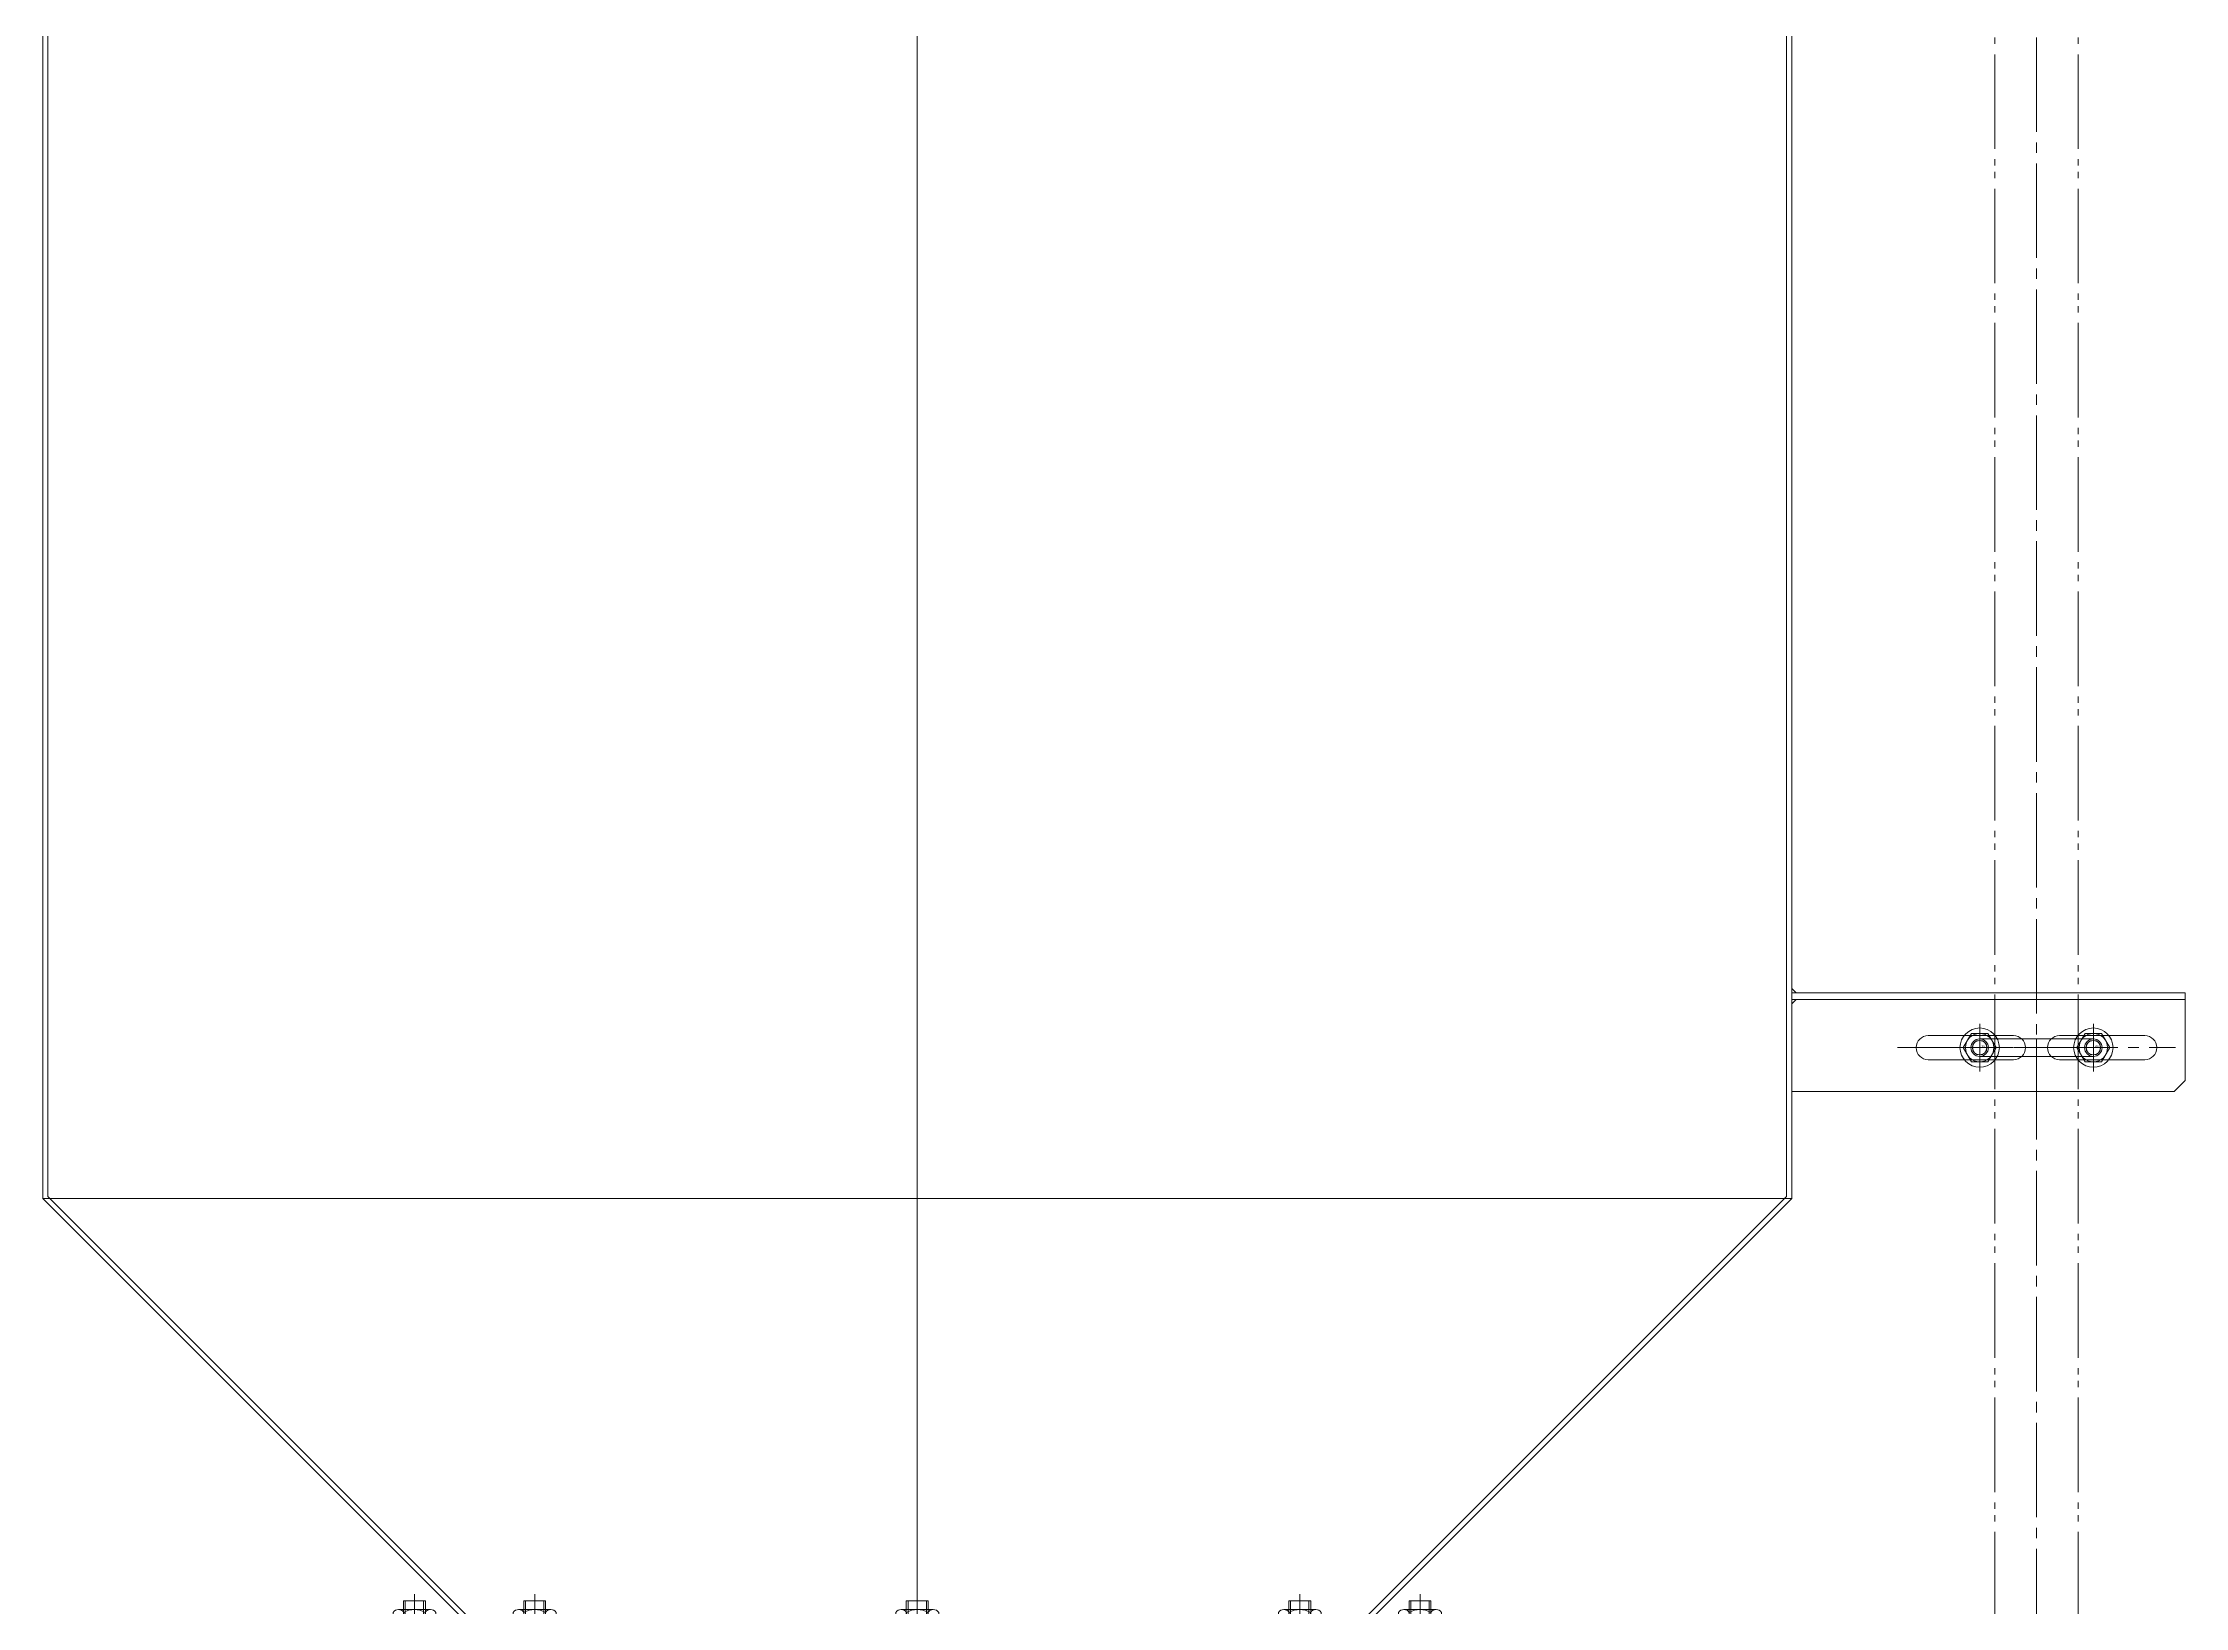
# Model space of a CAD drawing. Units: millimetres at full size. Extents: x -24503 to 24503, y -7436 to 7436.
# Drawn here: x -17906 to -16926, y 3552 to 4268 of the extents above; entities that cross this region are included whole.
import ezdxf
from ezdxf.enums import TextEntityAlignment as Align

# ---------------------------------------------------------------- set-up
doc = ezdxf.new("R2010")
doc.units = ezdxf.units.MM
doc.header["$LTSCALE"] = 4.8
doc.linetypes.add('CHAIN2', pattern=[12, 9, -1, 1, -1])
doc.linetypes.add('DOUBLE_CHAIN2', pattern=[12.8, 9, -1, 0.6, -0.6, 0.6, -1])
for name, color, linetype, lineweight in [('0-3_06_PHANTOM', 7, 'DOUBLE_CHAIN2', 9), ('0-4_0', 2, 'Continuous', 9), ('0-6_05_CENTER', 2, 'CHAIN2', 9), ('0-7_04_HIDDEN', 7, 'Continuous', 9), ('0-8_10_DRAFT', 1, 'Continuous', 9)]:
    doc.layers.add(name, color=color, linetype=linetype, lineweight=lineweight)
doc.styles.add('ＭＳ ゴシック', font='')
doc.styles.get('ＭＳ ゴシック').set_extended_font_data('MS Gothic')

# ---------------------------------------------------------------- blocks, each defined once
blk = doc.blocks.new('A$C1A3C2C0C_1_1_2_1')
at = {"layer": '0-4_0', "color": 134}
for p, q in [((-9.815, 11), (9.815, 11)), ((-9.815, 4), (-9.815, 11)), ((-4.908, 4), (-4.908, 11)), ((4.907, 4), (4.907, 11)), ((9.815, 4), (9.815, 11)), ((-11, 1.5), (11, 1.5)), ((-11, 1.5), (-11, 0)), ((-11, 0), (11, 0)), ((9.815, 4), (-9.815, 4)), ((-9.25, 4), (-9.25, 1.5)), ((-5, -31), (-5, 0)), ((-4.188, -31), (-4.188, 0)), ((0, 1.5), (-2.5, 4)), ((0, 4), (2.5, 1.5)), ((4.188, -31), (4.188, 0)), ((5, -31), (5, 0)), ((9.25, 1.5), (9.25, 4)), ((11, 0), (11, 1.5)), ((-5, -31), (5, -31))]:
    blk.add_line(p, q, dxfattribs=at)
at = {"layer": '0-4_0', "color": 134, "linetype": 'CHAIN2'}
blk.add_line((0, -34), (0, 14), dxfattribs=at)
at = {"layer": '0-8_10_DRAFT', "style": 'ＭＳ ゴシック', "width": 1.8}
blk.add_text('BT-M10x35L,SW,PW', height=0.2199, dxfattribs=at).set_placement((5.1, 10.658), align=Align.BOTTOM_LEFT)
blk = doc.blocks.new('M10Nza_1_1_2_1')
at = {"layer": '0-4_0', "color": 134}
for p, q in [((-9.8, 4), (-9.8, 10.687)), ((-7.35, 12), (7.35, 12)), ((-4.9, 4), (-4.9, 10.687)), ((4.9, 10.687), (4.9, 4)), ((9.8, 10.687), (9.8, 4)), ((-9.8, 4), (9.8, 4)), ((-9.2, 1.5), (-9.2, 4)), ((0, 1.5), (-2.5, 4)), ((0, 4), (2.5, 1.5)), ((9.2, 4), (9.2, 1.5))]:
    blk.add_line(p, q, dxfattribs=at)
at = {"layer": '0-4_0', "color": 134, "linetype": 'CHAIN2'}
blk.add_line((0, 12), (0, 0), dxfattribs=at)
at = {"layer": '0-4_0', "color": 134}
blk.add_lwpolyline([(-11, 1.5), (11, 1.5), (11, 0), (-11, 0)], close=True, dxfattribs=at)
for centre, radius, start, end in [((-7.35, 9.058), 2.942, 33.626, 146.374), ((0, 2.2), 9.8, 60, 120), ((7.35, 9.058), 2.942, 33.626, 146.374)]:
    blk.add_arc(centre, radius, start, end, dxfattribs=at)
at = {"layer": '0-8_10_DRAFT', "style": 'ＭＳ ゴシック', "width": 1.8}
blk.add_text('M10', height=0.9164, dxfattribs=at).set_placement((0.256, 4.117), align=Align.BOTTOM_LEFT)
blk = doc.blocks.new('A$C6D2F3CDD_1_1')
at = {"layer": '0-7_04_HIDDEN'}
for p, q in [((0, 0), (0, -40)), ((0, 0), (40, 0)), ((40, -1), (40, 0)), ((3, -38), (3, -7.5)), ((7.5, -3), (38, -3)), ((1, -40), (0, -40))]:
    blk.add_line(p, q, dxfattribs=at)
for centre, radius, start, end in [((7.5, -7.5), 4.5, 90, 180), ((38, -1), 2, 270, 0), ((1, -38), 2, 270, 0)]:
    blk.add_arc(centre, radius, start, end, dxfattribs=at)
blk = doc.blocks.new('M10Nu_1_1')
at = {"layer": '0-7_04_HIDDEN'}
for p, q in [((-9.8, 0), (-9.8, 6.687)), ((-9.8, 0), (9.8, 0)), ((-7.35, 8), (7.35, 8)), ((-4.9, 0), (-4.9, 6.687)), ((4.9, 6.687), (4.9, 0)), ((9.8, 6.687), (9.8, 0))]:
    blk.add_line(p, q, dxfattribs=at)
at = {"layer": '0-7_04_HIDDEN', "linetype": 'CHAIN2'}
blk.add_line((0, 8), (0, 0), dxfattribs=at)
at = {"layer": '0-7_04_HIDDEN'}
for centre, radius, start, end in [((-7.35, 5.058), 2.942, 33.626, 146.374), ((0, -1.8), 9.8, 60, 120), ((7.35, 5.058), 2.942, 33.626, 146.374)]:
    blk.add_arc(centre, radius, start, end, dxfattribs=at)
at = {"layer": '0-8_10_DRAFT', "style": 'ＭＳ ゴシック', "width": 0.6}
blk.add_text('Ｍ１０', height=0.9164, dxfattribs=at).set_placement((0.256, 0.117), align=Align.BOTTOM_LEFT)
blk = doc.blocks.new('A$C7D054742_1_1')
at = {"layer": '0-4_0', "color": 134}
for p, q in [((-400, 857), (-400, 206)), ((400, 857), (-400, 857)), ((397.7, 860), (-397.7, 860)), ((501.5, 780.5), (462.5, 780.5)), ((561.5, 780.5), (522.5, 780.5)), ((462.5, 769.5), (501.5, 769.5)), ((522.5, 769.5), (561.5, 769.5)), ((400, 755), (575, 755)), ((575, 755), (580, 760)), ((580, 300), (400, 300)), ((501.5, 280.5), (462.5, 280.5)), ((561.5, 280.5), (522.5, 280.5)), ((462.5, 269.5), (501.5, 269.5)), ((522.5, 269.5), (561.5, 269.5)), ((-400, 206), (-200, 6)), ((400, 206), (200, 6))]:
    blk.add_line(p, q, dxfattribs=at)
for points in [[(-400, 206), (400, 206), (400, 857)], [(580, 760), (580, 800), (400, 800)], [(400, 255), (575, 255), (580, 260), (580, 300)]]:
    blk.add_lwpolyline(points, dxfattribs=at)
at = {"layer": '0-4_0', "color": 3}
for points in [[(-397.7, 857), (-399.7, 857), (-397.7, 859)], [(397.7, 857), (399.7, 857), (397.7, 859)], [(400, 800), (402, 800), (400, 802)], [(400, 797), (402, 797), (400, 795)], [(400, 755), (402, 755), (400, 753)], [(400, 300), (402, 300), (400, 302)], [(400, 297), (402, 297), (400, 295)]]:
    blk.add_lwpolyline(points, close=True, dxfattribs=at)
at = {"layer": '0-4_0', "color": 134}
blk.add_lwpolyline([(-250, 0), (250, 0), (250, 6), (-250, 6)], close=True, dxfattribs=at)
blk.add_lwpolyline([(-250, 0), (250, 0), (250, 6), (-250, 6)], close=True, dxfattribs=at)
for centre, start, end in [((462.5, 775), 90, 270), ((501.5, 775), 270, 90), ((522.5, 775), 90, 270), ((561.5, 775), 270, 90), ((462.5, 275), 90, 270), ((501.5, 275), 270, 90), ((522.5, 275), 90, 270), ((561.5, 275), 270, 90)]:
    blk.add_arc(centre, 5.5, start, end, dxfattribs=at)
at = {"layer": '0-6_05_CENTER'}
for p, q in [((-376, 846.733), (-376, 867.267)), ((-188, 846.733), (-188, 867.267)), ((-130, 846.733), (-130, 867.267)), ((130, 846.733), (130, 867.267)), ((188, 846.733), (188, 867.267)), ((376, 846.733), (376, 867.267)), ((448.35, 775), (575.65, 775)), ((448.35, 275), (575.65, 275)), ((-230, 13.468), (-230, -7.654)), ((-175, 13.468), (-175, -7.654)), ((175, 13.468), (175, -7.654)), ((230, 13.468), (230, -7.654))]:
    blk.add_line(p, q, dxfattribs=at)
blk.add_lwpolyline([(0, 869.047), (0, -10.607), (0, 869.047)], dxfattribs=at)
at = {"layer": '0-7_04_HIDDEN'}
for p, q in [((-397.7, 860), (-397.7, 206.953)), ((397.7, 860), (397.7, 206.953)), ((-396.7, 820), (396.7, 820)), ((580, 797), (400, 797)), ((580, 297), (400, 297)), ((-397.7, 206.953), (-198.374, 7.626)), ((397.7, 206.953), (198.374, 7.626)), ((-200, 6), (-198.374, 7.626)), ((200, 6), (198.374, 7.626))]:
    blk.add_line(p, q, dxfattribs=at)
for points in [[(-200, 6), (-200, 0), (-200, 6)], [(200, 6), (200, 0), (200, 6)]]:
    blk.add_lwpolyline(points, dxfattribs=at)
for p in [(-397.7, 860), (110, 860)]:
    blk.add_blockref('A$C6D2F3CDD_1_1', p, dxfattribs=at)
at = {"layer": '0-7_04_HIDDEN', "rotation": 180}
for p in [(-376, 857), (-188, 857), (-130, 857), (0, 857), (130, 857), (188, 857), (376, 857)]:
    blk.add_blockref('M10Nu_1_1', p, dxfattribs=at)
at = {"layer": '0-7_04_HIDDEN', "xscale": -1}
for p in [(-110, 860), (397.7, 860)]:
    blk.add_blockref('A$C6D2F3CDD_1_1', p, dxfattribs=at)
blk = doc.blocks.new('A$C45B13965_1_1')
at = {"layer": '0-4_0', "color": 3}
blk.add_lwpolyline([(-250, -3), (250, -3), (250, 0), (-250, 0)], close=True, dxfattribs=at)
at = {"layer": '0-6_05_CENTER'}
for p, q in [((-230, 5.197), (-230, -8.403)), ((230, 5.197), (230, -8.403))]:
    blk.add_line(p, q, dxfattribs=at)
at = {"layer": '0-7_04_HIDDEN', "color": 3}
for p, q in [((-200, 0), (-200, -3)), ((200, 0), (200, -3))]:
    blk.add_line(p, q, dxfattribs=at)
at = {"layer": '0-8_10_DRAFT'}
blk.add_line((0, 0), (0, -3), dxfattribs=at)
blk = doc.blocks.new('A$C484B3A4C_1_1')
at = {"layer": '0-4_0'}
for name, p in [('A$C7D054742_1_1', (0, 3)), ('M10Nza_1_1_2_1', (-230, 9)), ('M10Nza_1_1_2_1', (-175, 9)), ('M10Nza_1_1_2_1', (0, 9)), ('M10Nza_1_1_2_1', (175, 9)), ('M10Nza_1_1_2_1', (230, 9)), ('A$C45B13965_1_1', (0, 3))]:
    blk.add_blockref(name, p, dxfattribs=at)
at = {"layer": '0-4_0', "rotation": 180}
for p in [(-230, -6), (-175, -6), (0, -6), (175, -6), (230, -6)]:
    blk.add_blockref('A$C1A3C2C0C_1_1_2_1', p, dxfattribs=at)
blk = doc.blocks.new('8b_1_1')
at = {"layer": '0-7_04_HIDDEN', "color": 2, "linetype": 'CHAIN2'}
for p, q in [((0, -10.868), (0, 10.868)), ((10.868, 0), (-10.868, 0))]:
    blk.add_line(p, q, dxfattribs=at)
at = {"layer": '0-7_04_HIDDEN', "color": 2}
for p, q in [((-3.75, 6.495), (-7.5, 0)), ((-7.5, 0), (-3.75, -6.495)), ((3.75, 6.495), (-3.75, 6.495)), ((3.75, 6.495), (-3.75, 6.495)), ((7.5, 0), (3.75, 6.495)), ((3.75, -6.495), (7.5, 0)), ((-3.75, -6.495), (3.75, -6.495)), ((-3.75, -6.495), (3.75, -6.495))]:
    blk.add_line(p, q, dxfattribs=at)
for points in [[(-3.75, 6.495), (-7.5, 0), (-3.75, -6.495)], [(3.75, -6.495), (7.5, 0), (3.75, 6.495)]]:
    blk.add_lwpolyline(points, dxfattribs=at)
for radius in [9, 6.495, 4, 3.25]:
    blk.add_circle((0, 0), radius, dxfattribs=at)
at = {"layer": '0-8_10_DRAFT', "style": 'ＭＳ ゴシック', "width": 1.75}
blk.add_text('M8', height=0.7331, dxfattribs=at).set_placement((0.763, 0.143), align=Align.BOTTOM_LEFT)
blk = doc.blocks.new('A$C68035EB2_1_1')
at = {"layer": '0-4_0'}
for p, q in [((-26, 4), (26, 4)), ((-26, -4), (26, -4))]:
    blk.add_line(p, q, dxfattribs=at)
at = {"layer": '0-4_0', "color": 134}
for centre, start, end in [((-26, 0), 90, 270), ((26, 0), 270, 90)]:
    blk.add_arc(centre, 4, start, end, dxfattribs=at)
at = {"layer": '0-6_05_CENTER'}
for p, q in [((32.645, 0), (-32.645, 0)), ((-26, -6.702), (-26, 6.702)), ((26, -6.702), (26, 6.702))]:
    blk.add_line(p, q, dxfattribs=at)
at = {"layer": '0-7_04_HIDDEN', "color": 2}
for centre in [(-26, 0), (26, 0)]:
    blk.add_circle(centre, 3.322, dxfattribs=at)
for centre, start, end in [((-26, 0), 270, 90), ((26, 0), 90, 270)]:
    blk.add_arc(centre, 4, start, end, dxfattribs=at)
at = {"layer": '0-8_10_DRAFT'}
blk.add_line((0, 4), (0, -4), dxfattribs=at)
blk = doc.blocks.new('A$C68035FB2_1_1')
at = {"layer": '0-4_0'}
blk.add_blockref('A$C68035EB2_1_1', (0, 0), dxfattribs=at)
at = {"layer": '0-7_04_HIDDEN'}
for p in [(-26, 0), (26, 0)]:
    blk.add_blockref('8b_1_1', p, dxfattribs=at)

msp = doc.modelspace()

# ---------------------------------------------------------------- linework, layer by layer
at = {"layer": '0-3_06_PHANTOM'}
for p, q in [((-17012.595, 5306.821), (-17012.595, 2876.259)), ((-16974.595, 5306.821), (-16974.595, 2876.259))]:
    msp.add_line(p, q, dxfattribs=at)
at = {"layer": '0-6_05_CENTER'}
msp.add_line((-16993.595, 5306.821), (-16993.595, 2876.259), dxfattribs=at)

# ---------------------------------------------------------------- block references
at = {"layer": '0-4_0'}
for name, p in [('A$C484B3A4C_1_1', (-17505.595, 3530.021)), ('A$C68035FB2_1_1', (-16993.595, 3808.021))]:
    msp.add_blockref(name, p, dxfattribs=at)

doc.saveas('drawing.dxf')
